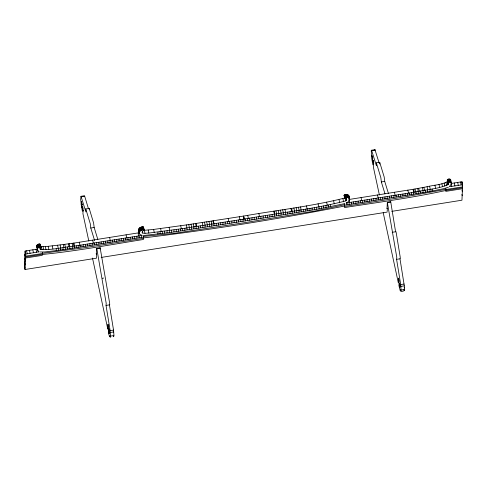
<?xml version="1.0" encoding="UTF-8"?>
<svg xmlns="http://www.w3.org/2000/svg" width="487" height="487" viewBox="0 0 487 487"><rect width="100%" height="100%" fill="white"/><g stroke="black" fill="none" stroke-linecap="round" stroke-linejoin="round"><path stroke-width="0.73" d="M345.24 197.899C311.936 206.354 277.468 210.061 243.628 216.07L244.273 219.065C278.114 213.056 312.581 209.355 345.886 200.894L346.671 199.956L346.36 198.879C342.891 198.97 346.427 196.669 348.108 197.692C351.517 198.879 348.284 202.415 346.111 203.042L413.81 192.304C425.279 189.553 437.703 189.346 448.472 184.409L448.679 183.983C446.53 182.546 450.219 181.127 451.309 182.728L450.907 184.64L449.367 186.71L462.62 184.756L461.974 181.754L451.126 183.471M109.417 304.88L113.538 330.107L113.915 334.934L113.885 335.567L110.5 336.103L110.153 330.643L106.032 305.416L106.215 303.419L96.767 248.364L100.152 247.828L109.545 302.518L109.752 304.466L109.417 304.88L106.032 305.416M395.59 231.769L395.894 231.508L396.229 232.81L400.107 256.442L400.314 258.39L399.985 258.798L404.307 285.863L404.447 289.491L401.063 290.027L400.716 284.566L396.595 259.34L396.783 257.343L387.329 202.288L390.714 201.752L395.59 231.769L392.205 232.305M37.408 249.082L25.141 251.024L24.35 266.499L24.995 269.5L96.536 258.171L96.676 255.176M24.995 269.5L25.787 254.025L25.141 251.024M42.43 252.418L42.29 255.358L25.537 258.013L24.892 255.011M40.031 251.956L44.676 251.98L56.194 250.598L56.285 248.626M58.349 250.257L58.446 248.285M60.668 249.892L60.759 247.92L60.114 244.918L45.346 246.635L40.19 246.446M56.194 250.598L62.975 249.648L63.066 247.639M65.288 249.283L65.386 247.274L64.734 244.322M67.602 248.912L67.687 247.086M69.915 248.547L69.355 243.719L60.114 244.918M72.228 248.285L72.313 246.459M74.529 247.956L73.969 243.092L69.355 243.719M62.975 249.648L76.709 247.591L76.794 245.783M78.827 247.256L78.912 245.448M83.697 210.761L82.346 210.974L82.571 206.208L83.161 208.96L82.936 213.726L88.829 241.065M80.842 246.939L80.927 245.131M83.149 246.574L83.234 244.76M85.395 246.215L85.481 244.407M87.605 245.868L87.69 244.054M89.876 245.503L89.961 243.695M92.159 245.192L92.25 243.336M94.393 244.833L94.484 242.976M96.633 244.48L96.718 242.623M96.761 248.376L96.469 254.677L96.189 253.386M98.867 244.127L98.952 242.27M100.097 248.985L100.152 247.834M101.101 243.774L101.193 241.917M103.335 243.421L103.427 241.558M105.576 243.062L105.661 241.205M107.81 242.709L107.895 240.852M110.044 242.356L110.129 240.499M109.131 328.749L107.773 328.962L107.998 324.196C109.112 327.934 107.773 333.516 109.66 336.706A4.998 0.536 81 0 0 109.697 336.529L109.721 336.012A3.372 0.359 81 0 1 109.727 335.89L110.287 337.308L110.482 336.073M112.278 242.002L112.369 240.146M114.518 241.643L114.603 239.787M116.752 241.29L116.837 239.434M118.986 240.937L119.072 239.08M121.22 240.584L121.312 238.727M123.455 240.225L123.546 238.368M125.695 239.872L125.78 238.015M127.929 239.519L128.014 237.662M130.163 239.166L130.254 237.309M132.397 238.807L132.488 236.95M134.637 238.453L134.722 236.597M136.871 238.1L136.957 236.244M139.105 237.747L139.197 235.891M141.34 237.394L141.431 235.531M143.677 235.519L143.488 239.452L142.338 239.647C109.301 244.924 76.13 251.14 42.905 254.409A23.413 10.665 -12.2 0 1 42.375 254.238L42.345 254.22M157.891 234.095L157.983 232.122M160.046 233.754L160.138 231.782M162.36 233.389L162.457 231.416M164.673 233.145L164.764 231.136M166.986 232.774L167.078 230.771M169.293 232.506L169.385 230.582M171.607 232.141L171.698 230.217M173.92 231.885L174.011 229.961M176.221 231.556L176.312 229.596M178.4 231.191L178.492 229.286M180.519 230.856L180.61 228.951M182.534 230.54L182.619 228.634M184.841 230.174L184.926 228.263M187.087 229.815L186.533 224.909L153.612 229.438L144.359 230.308L145.01 233.31L148.845 233.06L181.371 228.768L244.06 219.101L243.415 216.1L186.533 224.909M189.297 229.468L189.388 227.557L188.737 224.574M191.568 229.109L191.653 227.198L191.007 224.233M193.85 228.793L193.942 226.839M196.084 228.44L196.176 226.479M143.975 235.471L169.987 232.549L198.319 228.196L198.41 226.26M198.319 228.196L200.553 227.843L200.644 225.907M202.787 227.49L202.878 225.548L202.233 222.547M205.021 227.137L205.112 225.195L204.467 222.194M207.261 226.778L207.352 224.842L206.701 221.841M209.495 226.425L209.587 224.489L208.935 221.506M211.729 226.071L211.821 224.13M213.963 225.718L214.055 223.777L213.409 220.818M216.191 225.505L216.283 223.563M218.432 225.146L218.523 223.21M220.666 224.793L220.757 222.857M222.9 224.44L222.991 222.498M200.553 227.843L225.14 224.063L225.225 222.145M225.14 224.063L227.374 223.728L227.466 221.792M229.608 223.375L229.7 221.439M227.374 223.728L231.842 223.022L231.934 221.086M234.077 222.669L234.168 220.727M236.317 222.309L236.408 220.374M238.551 221.956L238.642 220.021M240.785 221.603L240.876 219.667M243.019 221.25L243.11 219.308M245.229 220.897L245.32 218.961M247.463 220.544L247.554 218.608M249.703 220.191L249.794 218.249M251.937 219.838L252.029 217.896M254.171 219.479L254.263 217.543M231.842 223.022L256.406 219.126L256.497 217.19M258.646 218.773L258.737 216.831M256.406 219.126L260.88 218.419L260.971 216.478M263.114 218.06L263.205 216.125M265.348 217.707L265.439 215.771M267.588 217.354L267.68 215.412M269.822 217.001L269.914 215.059M272.056 216.642L272.148 214.706M274.297 216.149L274.388 214.213M276.537 215.796L276.628 213.854M278.771 215.443L278.862 213.501L278.211 210.518M281.005 215.084L281.096 213.148L280.451 210.147M283.239 214.73L283.331 212.795L282.685 209.794M285.479 214.377L285.571 212.435L284.919 209.434M260.88 218.419L287.714 214.024L287.805 212.082M287.714 214.024L289.948 213.665L290.039 211.729M292.188 213.203L292.279 211.242M294.422 212.843L294.519 210.889M296.717 212.429L296.802 210.524M298.981 212.07L299.073 210.165L298.428 207.176M301.191 211.723L300.637 206.817M303.444 211.364L303.529 209.459M305.751 210.999L305.836 209.093M307.76 210.682L307.851 208.771M309.878 210.347L309.969 208.436M312.057 210.019L312.149 208.052M314.365 209.617L314.456 207.687M316.684 209.136L316.775 207.206M318.997 208.771L319.088 206.841M321.317 208.302L321.414 206.293M323.63 207.937L323.727 205.928M325.949 207.444L326.047 205.471M328.268 207.078L328.36 205.106M330.423 206.738L330.515 204.765M344.717 203.639L344.534 207.572L345.679 207.401C378.886 202.196 412.44 197.783 445.215 190.612A23.413 10.665 -12.2 0 0 445.763 190.271L445.794 190.247M346.908 204.796L346.994 202.939M349.142 204.437L349.228 202.58M351.377 204.083L351.468 202.227M353.617 203.73L353.702 201.874M355.851 203.377L355.936 201.521M358.085 203.018L358.17 201.161M360.319 202.665L360.41 200.808M362.553 202.312L362.645 200.455M364.793 201.959L364.879 200.102M367.028 201.606L367.113 199.749M369.262 201.247L369.353 199.39M371.496 200.894L371.587 199.037M373.736 200.541L373.821 198.684M375.97 200.187L376.055 198.331M378.204 199.828L378.296 197.972M380.438 199.475L380.53 197.619M382.679 199.122L382.764 197.265M384.913 198.769L384.998 196.912M387.147 198.41L387.232 196.553M387.043 208.387L387.329 202.3M387.195 211.34L387.335 208.339M389.381 198.057L389.472 196.2M390.696 202.135L390.714 201.758M391.621 197.704L391.706 195.847M393.855 197.351L393.94 195.494M396.089 196.992L396.174 195.135M398.378 196.584L398.463 194.776M400.649 196.224L400.734 194.416M402.859 195.871L402.944 194.063M399.626 283.367L400.259 286.703A5.114 0.548 81 0 1 400.247 286.861L399.559 283.665A4.627 0.493 81 0 1 399.559 283.501L399.577 283.349M405.105 195.518L405.19 193.71M407.412 195.153L407.497 193.345M404.192 287.987L404.21 287.61M409.427 194.83L409.512 193.022M345.222 205.1L411.545 194.496L411.631 192.688M413.719 194.167L413.165 189.303L349.094 199.469M416.026 193.765L416.117 191.939M418.345 193.296L417.785 188.463L413.165 189.303M420.665 192.925L420.75 191.099M422.978 192.56L423.069 190.551M411.545 194.496L425.291 192.195L425.388 190.186M427.61 191.701L427.702 189.729L427.056 186.728L417.785 188.463M429.924 191.336L430.021 189.364M425.291 192.195L432.085 190.995L432.176 189.023M445.879 188.445L445.745 191.379L462.498 188.719M461.95 183.599L461.974 181.754M462.62 184.756L461.956 200.206L391.761 211.358M25.787 254.025L39.057 251.773C33.128 248.845 43.398 244.401 40.013 248.79L40.184 249.155C51.561 250.683 63.2 246.921 74.621 246.093L142.32 235.355C138.941 235.282 136.95 230.406 139.398 228.129C140.116 227.313 143.641 225.828 143.361 227.508M447.833 180.44C445.873 179.478 450.207 178.175 450.664 179.727L451.406 183.24M348.911 197.15L348.996 196.036L348.175 195.025L345.07 194.666L344.047 195.311L344.747 198.507M37.45 247.786C36.269 246.666 36.549 244.626 38.242 244.237C40.537 242.995 40.823 245.819 40.908 247.506M97.82 239.403L94.168 227.478L93.607 223.022L89.237 208.515L85.724 208.917L85.876 211.894L81.006 196.31L84.391 195.768L84.671 196.164L88.384 208.466M89.145 208.369L89.115 209.179M388.382 193.327L384.736 181.401L384.176 176.939L379.708 162.293L379.738 163.997M145.01 233.31L142.746 233.109L142.046 232.409L142.46 231.215L144.201 230.101L143.482 226.905M404.447 289.491C405.452 291.372 399.346 292.334 401.063 290.027M144.201 230.101C142.362 229.097 138.679 231.1 139.093 233.523M81.006 196.31L80.653 199.469L81.146 203.274A3.372 0.359 81 0 1 81.14 203.414L81.116 203.913A4.998 0.536 81 0 0 81.128 204.309L82.346 210.974M379.172 163.108L374.96 149.692L371.575 150.233L371.234 150.854L371.709 157.198A3.372 0.359 81 0 1 371.709 157.338L371.684 157.861A4.998 0.536 81 0 0 371.691 158.232L372.908 164.898L373.133 160.132L373.724 162.883L373.499 167.644L379.397 194.989M374.619 150.313L374.96 149.692M108.845 331.58L109.204 333.662L108.851 331.58M400.874 291.226L400.296 289.814A3.372 0.359 81 0 0 400.29 289.935L400.265 290.435A4.998 0.536 81 0 1 400.229 290.629L398.932 285.632L399.157 280.865L398.567 278.12L398.342 282.886L383.22 212.728M427.056 186.728C433.929 184.987 441.557 184.963 447.827 181.407M344.315 206.074C277.974 219.126 210.993 229.858 143.854 237.857M379.708 162.293L376.293 162.841L376.439 165.817L371.575 150.233M344.516 204.747L314.608 211.06L243.993 222.796L173.542 233.425L143.896 236.378M448.393 187.197L443.645 188.713L432.085 190.995M445.836 189.346L404.527 196.937L345.161 206.354M344.412 203.688L318.291 209.033L289.948 213.665M81.28 196.699L84.671 196.164M371.849 150.623L375.233 150.087M85.755 208.905L90.29 223.801L90.783 228.019L94.168 227.478M376.366 162.877L380.858 177.725L381.345 181.943L384.736 181.401M243.518 216.082L244.17 219.083M73.969 243.092L138.04 232.932L138.685 235.933M143.026 237.163L76.709 247.591M25.914 256.107L42.01 253.557M446.202 189.461L462.297 186.911M41.967 254.433L25.586 257.033L24.94 254.031M142.965 238.417L83.6 247.828L42.387 253.325M446.159 190.338L462.54 187.745M96.822 248.62L100.206 248.084M387.384 202.543L390.769 202.008M101.174 257.434L387.159 212.088M102.319 278.278L103.67 278.065M396.595 259.34L399.985 258.798M110.153 330.643L113.538 330.107M400.716 284.566L404.1 284.031M110.36 332.481L113.745 331.945M400.923 286.405L404.307 285.863M404.259 290.69L403.954 289.802M344.376 195.731L344.047 195.311M447.93 183.179L447.243 179.971M138.807 231.075L138.357 229.955M113.885 335.567L113.69 336.767L113.471 336.237M384.998 193.863L381.345 181.943M94.618 240.56L90.783 228.019M462.005 182.461L462.65 185.462M460.501 181.986L461.146 184.987M461.962 189.991L462.352 191.787M461.913 194.453L462.169 195.652M457.67 182.436L458.322 185.437M454.28 182.972L454.931 185.973M450.347 179.368L450.999 182.363M451.254 184.074L451.772 186.472M449.885 179.143L450.53 182.144M449.324 179.052L449.97 182.047M448.728 179.064L449.373 182.065M448.162 179.173L448.813 182.175M447.705 179.356L448.35 182.357M448.417 182.783L448.679 183.983M448.028 182.101L448.29 183.301M447.419 179.569L448.472 184.409M447.285 179.782L448.095 183.222M447.139 181.913L447.784 184.914M445.934 182.485L446.579 185.486M444.193 183.106L444.838 186.107M441.886 183.751L442.531 186.752M438.994 184.415L439.645 187.416M434.94 185.224L435.585 188.226M429.595 186.247L430.24 189.248M423.873 187.331L424.518 190.332M422.424 187.598L423.069 190.6M418.698 188.292L419.344 191.294M414.997 188.98L415.642 191.981M413.658 189.23L414.303 192.231M407.844 190.149L408.49 193.15M394.458 192.274L395.103 195.275M386.946 208.192L387.031 208.594M377.522 194.958L378.168 197.959M361.062 197.57L361.707 200.571M348.996 196.036L349.642 199.037M348.789 195.616L349.703 199.548M348.491 195.275L349.167 198.349M348.175 195.025L348.82 198.02M349.222 200.066L349.739 202.464M347.864 194.843L348.509 197.844M348.881 199.621L349.142 200.821M347.462 194.697L348.108 197.692M346.951 194.587L347.596 197.588M346.367 194.538L347.012 197.539M345.727 194.557L346.373 197.558M346.281 198.16L346.671 199.956M345.07 194.666L345.721 197.667M345.368 198.495L345.886 200.894M344.473 194.861L345.119 197.862M344.766 197.533L345.027 198.733M344.145 195.086L344.942 198.739M342.927 198.818L343.572 201.819M339.055 199.792L339.701 202.793M333.619 200.888L334.271 203.889M326.631 202.184L327.276 205.185M318.084 203.755L318.729 206.756M306.445 205.831L307.09 208.832M296.157 207.559L296.802 210.561M293.868 207.943L294.513 210.944M291.628 208.32L292.279 211.321M290.922 208.442L291.567 211.443M275.977 210.883L276.622 213.884M274.169 211.181L274.814 214.183M273.743 211.248L274.388 214.25M258.877 213.641L259.522 216.642M247.731 215.418L248.376 218.419M239.318 216.752L239.969 219.753M228.196 218.505L228.841 221.506M212.929 220.891L213.58 223.892M211.175 221.159L211.821 224.16M196.212 223.46L196.858 226.461M195.53 223.563L196.176 226.558M193.296 223.892L193.942 226.893M180.72 225.767L181.371 228.768M169.111 227.38L169.756 230.381M160.582 228.519L161.234 231.52M153.612 229.438L154.257 232.433M148.2 230.059L148.845 233.06M143.488 227.319L144.134 230.321M143.172 226.784L144.006 230.509M143.397 228.214L143.659 229.414M142.581 226.778L143.227 229.773M141.924 226.875L142.569 229.876M142.362 231.307L142.746 233.109M141.279 227.058L141.924 230.059M140.682 227.295L141.327 230.296M140.153 227.569L140.798 230.57M139.726 227.849L140.372 230.844M139.398 228.129L140.043 231.13M139.045 228.488L139.696 231.489M138.716 228.927L139.361 231.928M138.466 229.42L139.452 234.07M126.072 234.831L126.723 237.833M109.612 237.443L110.257 240.444M92.676 240.128L93.321 243.129M92.493 258.061L107.773 328.962M79.29 242.252L79.935 245.253M73.476 243.171L74.121 246.172M72.143 243.348L72.788 246.349M68.448 243.835L69.093 246.836M63.292 244.511L63.937 247.506M57.582 245.241L58.233 248.242M52.255 245.911L52.9 248.912M48.213 246.385L48.858 249.387M45.346 246.635L45.991 249.636M43.069 246.714L43.714 249.715M41.358 246.641L42.004 249.642M40.123 244.157L40.853 247.737M40.817 247.755L40.244 244.328M39.855 244.036L40.5 247.037M40.445 247.646L40.835 249.447M39.404 243.993L40.05 246.994M39.922 247.956L40.184 249.155M38.844 244.06L39.49 247.061M38.242 244.237L38.887 247.238M37.663 244.511L38.309 247.512M38.503 250.768L38.765 251.968M37.17 244.888L37.816 247.889M36.817 245.351L37.462 248.352M37.042 247.165L37.694 250.166M36.671 245.905L37.408 249.527M35.989 249.301L36.635 252.303M32.836 249.807L33.481 252.808M29.445 250.342L30.091 253.343M26.615 250.793L27.26 253.794M25.044 251.749L25.689 254.75M24.922 254.378L25.567 257.38M24.746 258.08L25.391 261.081M24.563 261.939L25.214 264.94M24.417 265.05L25.062 268.051M450.664 179.727L450.761 180.245M82.053 207.346L81.755 205.301L82.053 207.346M372.616 161.27L372.318 159.225L372.616 161.27M399.803 287.415L399.486 285.285L399.803 287.415M109.697 332.682L109.697 332.731A5.114 0.548 81 0 1 109.685 332.938L108.991 329.742A4.627 0.493 81 0 1 108.997 329.577L109.076 329.182L109.697 332.682M82.108 204.698L82.102 204.82A4.627 0.493 81 0 1 82.096 204.96L81.402 201.74A4.827 0.517 81 0 1 81.414 201.527L82.108 204.698M372.671 158.622L372.671 158.738A4.627 0.493 81 0 1 372.658 158.884L371.977 155.712A4.827 0.517 81 0 1 371.977 155.45L372.671 158.622"/></g></svg>
